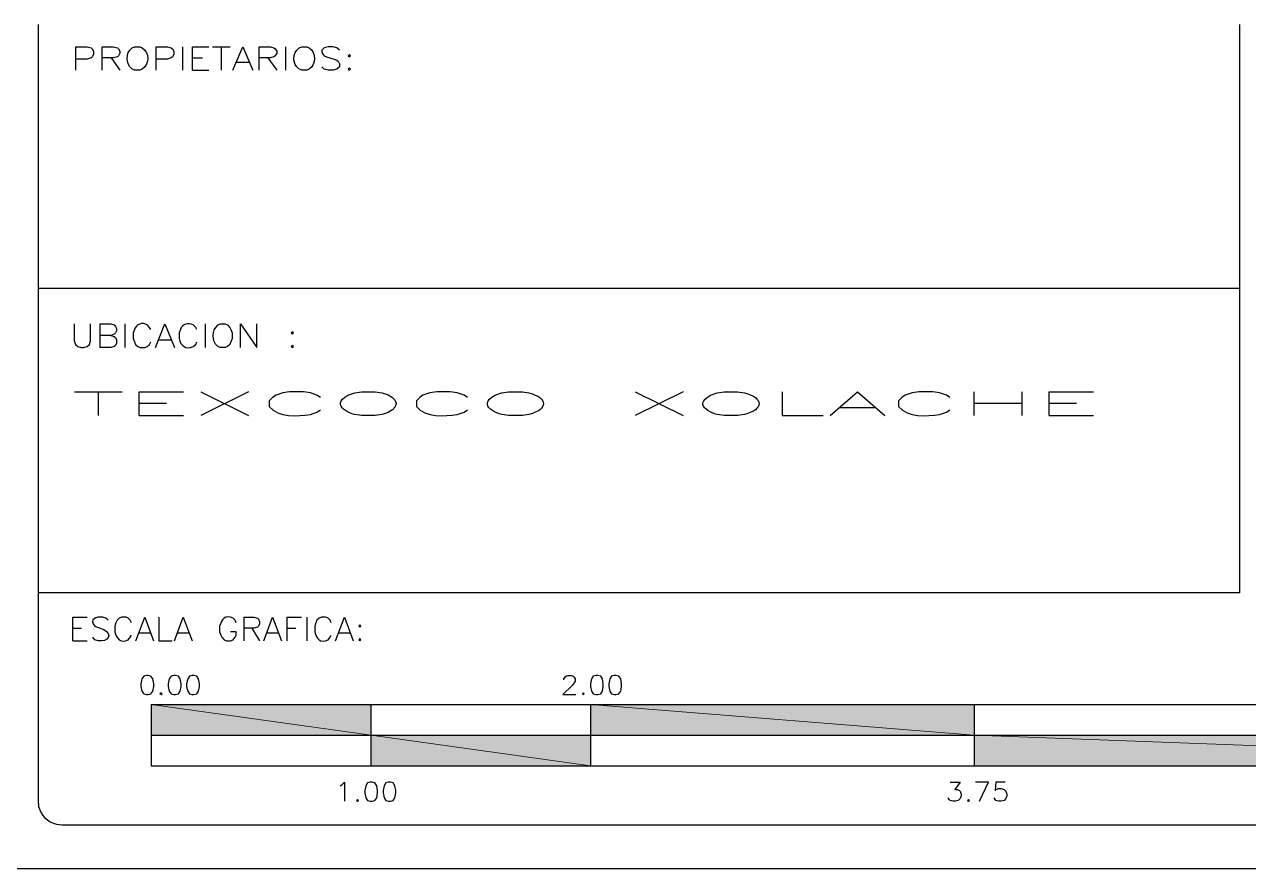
# Model space of a CAD drawing. Header units: inches. Extents: x 5 to 295, y 10 to 227.
# Drawn here: x 251.03 to 278.93, y 11.53 to 30.76 of the extents above; entities that cross this region are included whole.
import ezdxf

# ---------------------------------------------------------------- set-up
doc = ezdxf.new("R2010")
doc.units = ezdxf.units.IN
doc.header["$MEASUREMENT"] = 0
doc.layers.add('1- 1', color=1, linetype='Continuous')
doc.layers.add('1- 3', color=3, linetype='Continuous')

msp = doc.modelspace()

# ---------------------------------------------------------------- hatches: boundary and pattern name
at = {"layer": '1- 3'}
for points in [[(253.923, 15.265), (258.931, 14.57), (253.923, 14.57)], [(253.923, 15.265), (258.931, 15.265), (258.931, 14.57)], [(263.931, 15.265), (272.683, 14.57), (263.931, 14.57)], [(263.931, 15.265), (272.683, 15.265), (272.683, 14.57)], [(258.931, 14.57), (263.931, 13.867), (258.931, 13.867)], [(258.931, 14.57), (263.931, 14.57), (263.931, 13.867)], [(272.683, 14.57), (291.442, 13.867), (272.683, 13.867)], [(272.683, 14.57), (291.442, 14.57), (291.442, 13.867)]]:
    msp.add_hatch(color=256, dxfattribs=at).paths.add_polyline_path(points)

# ---------------------------------------------------------------- linework, layer by layer
at = {"layer": '1- 1', "lineweight": 25}
msp.add_lwpolyline([(4.72, 226.632), (4.72, 11.529), (294.863, 11.529), (294.863, 226.632), (4.72, 226.632)], dxfattribs=at)
at = {"layer": '1- 3', "lineweight": 25}
for points in [[(278.733, 17.809), (278.733, 30.763)], [(252.201, 29.72), (252.201, 30.257), (252.461, 30.257), (252.548, 30.234), (252.572, 30.21), (252.604, 30.155), (252.604, 30.076), (252.572, 30.028), (252.548, 30.005), (252.461, 29.973), (252.201, 29.973)], [(252.801, 29.72), (252.801, 30.257), (253.062, 30.257), (253.149, 30.234), (253.172, 30.21), (253.204, 30.155), (253.204, 30.107), (253.172, 30.052), (253.149, 30.028), (253.062, 30.005), (252.801, 30.005)], [(254.033, 29.72), (254.033, 30.257), (254.294, 30.257), (254.373, 30.234), (254.404, 30.21), (254.436, 30.155), (254.436, 30.076), (254.404, 30.028), (254.373, 30.005), (254.294, 29.973), (254.033, 29.973)], [(254.634, 30.257), (254.634, 29.72)], [(254.863, 29.72), (254.863, 30.257), (255.234, 30.257)], [(255.321, 30.257), (255.724, 30.257)], [(255.518, 30.257), (255.518, 29.72)], [(255.779, 29.72), (256.008, 30.257), (256.237, 29.72)], [(256.379, 29.72), (256.379, 30.257), (256.64, 30.257), (256.719, 30.234), (256.75, 30.21), (256.782, 30.155), (256.782, 30.107), (256.75, 30.052), (256.719, 30.028), (256.64, 30.005), (256.379, 30.005)], [(256.98, 30.257), (256.98, 29.72)], [(258.212, 30.178), (258.149, 30.234), (258.07, 30.257), (257.951, 30.257), (257.864, 30.234), (257.809, 30.178), (257.809, 30.131), (257.84, 30.076), (257.864, 30.052), (257.919, 30.028), (258.093, 29.973), (258.149, 29.949), (258.18, 29.926), (258.212, 29.87), (258.212, 29.799), (258.149, 29.744), (258.07, 29.72), (257.951, 29.72), (257.864, 29.744), (257.809, 29.799)], [(253.006, 30.005), (253.204, 29.72)], [(254.863, 30.005), (255.092, 30.005)], [(255.866, 29.902), (256.15, 29.902)], [(256.577, 30.005), (256.782, 29.72)], [(258.441, 30.076), (258.409, 30.052), (258.441, 30.028), (258.465, 30.052), (258.441, 30.076)], [(254.863, 29.72), (255.234, 29.72)], [(258.441, 29.768), (258.409, 29.744), (258.441, 29.72), (258.465, 29.744), (258.441, 29.768)], [(278.733, 24.744), (251.34, 24.744)], [(252.161, 23.938), (252.161, 23.551), (252.193, 23.472), (252.248, 23.425), (252.327, 23.401), (252.382, 23.401), (252.461, 23.425), (252.517, 23.472), (252.54, 23.551), (252.54, 23.938)], [(252.754, 23.401), (252.754, 23.938), (252.998, 23.938), (253.077, 23.915), (253.109, 23.883), (253.133, 23.836), (253.133, 23.78), (253.109, 23.733), (253.077, 23.709), (252.998, 23.678), (252.754, 23.678)], [(253.322, 23.938), (253.322, 23.401)], [(254.017, 23.401), (254.231, 23.938), (254.452, 23.401)], [(255.147, 23.938), (255.147, 23.401)], [(255.953, 23.401), (255.953, 23.938), (256.332, 23.401), (256.332, 23.938)], [(257.137, 23.757), (257.114, 23.733), (257.137, 23.709), (257.161, 23.733), (257.137, 23.757)], [(252.998, 23.678), (253.077, 23.654), (253.109, 23.63), (253.133, 23.575), (253.133, 23.504), (253.109, 23.449), (253.077, 23.425), (252.998, 23.401), (252.754, 23.401)], [(254.096, 23.575), (254.365, 23.575)], [(257.137, 23.449), (257.114, 23.425), (257.137, 23.401), (257.161, 23.425), (257.137, 23.449)], [(252.169, 22.39), (253.259, 22.39)], [(252.714, 22.39), (252.714, 21.853)], [(253.646, 21.853), (253.646, 22.39), (254.657, 22.39)], [(255.052, 22.39), (256.142, 21.853)], [(256.142, 22.39), (255.052, 21.853)], [(264.95, 22.39), (266.047, 21.853)], [(266.047, 22.39), (264.95, 21.853)], [(268.307, 22.39), (268.307, 21.853), (269.239, 21.853)], [(269.397, 21.853), (270.021, 22.39), (270.645, 21.853)], [(272.675, 22.39), (272.675, 21.853)], [(273.765, 22.39), (273.765, 21.853)], [(274.389, 21.853), (274.389, 22.39), (275.4, 22.39)], [(253.646, 22.137), (254.27, 22.137)], [(272.675, 22.137), (273.765, 22.137)], [(274.389, 22.137), (275.013, 22.137)], [(253.646, 21.853), (254.657, 21.853)], [(269.634, 22.035), (270.408, 22.035)], [(274.389, 21.853), (275.4, 21.853)], [(278.733, 17.809), (251.34, 17.809)], [(252.137, 16.719), (252.137, 17.256), (252.461, 17.256)], [(253.567, 16.719), (253.773, 17.256), (253.97, 16.719)], [(254.096, 17.256), (254.096, 16.719), (254.397, 16.719)], [(254.452, 16.719), (254.649, 17.256), (254.855, 16.719)], [(256.04, 16.719), (256.04, 17.256), (256.261, 17.256), (256.34, 17.232), (256.363, 17.208), (256.387, 17.153), (256.387, 17.106), (256.363, 17.05), (256.34, 17.027), (256.261, 17.003), (256.04, 17.003)], [(256.49, 16.719), (256.687, 17.256), (256.893, 16.719)], [(257.019, 16.719), (257.019, 17.256), (257.343, 17.256)], [(257.469, 17.256), (257.469, 16.719)], [(258.125, 16.719), (258.33, 17.256), (258.528, 16.719)], [(258.678, 17.082), (258.654, 17.05), (258.678, 17.027), (258.701, 17.05), (258.678, 17.082)], [(252.137, 17.003), (252.335, 17.003)], [(253.646, 16.9), (253.899, 16.9)], [(254.523, 16.9), (254.776, 16.9)], [(256.213, 17.003), (256.387, 16.719)], [(256.569, 16.9), (256.814, 16.9)], [(257.019, 17.003), (257.216, 17.003)], [(258.204, 16.9), (258.457, 16.9)], [(258.678, 16.774), (258.654, 16.742), (258.678, 16.719), (258.701, 16.742), (258.678, 16.774)], [(252.137, 16.719), (252.461, 16.719)], [(253.812, 15.929), (253.749, 15.913), (253.709, 15.85), (253.686, 15.739), (253.686, 15.676), (253.709, 15.573), (253.749, 15.51), (253.812, 15.494), (253.852, 15.494), (253.915, 15.51), (253.954, 15.573), (253.978, 15.676), (253.978, 15.739), (253.954, 15.85), (253.915, 15.913), (253.852, 15.929), (253.812, 15.929)], [(254.436, 15.929), (254.373, 15.913), (254.333, 15.85), (254.31, 15.739), (254.31, 15.676), (254.333, 15.573), (254.373, 15.51), (254.436, 15.494), (254.476, 15.494), (254.539, 15.51), (254.578, 15.573), (254.602, 15.676), (254.602, 15.739), (254.578, 15.85), (254.539, 15.913), (254.476, 15.929), (254.436, 15.929)], [(254.855, 15.929), (254.792, 15.913), (254.752, 15.85), (254.728, 15.739), (254.728, 15.676), (254.752, 15.573), (254.792, 15.51), (254.855, 15.494), (254.894, 15.494), (254.957, 15.51), (254.997, 15.573), (255.021, 15.676), (255.021, 15.739), (254.997, 15.85), (254.957, 15.913), (254.894, 15.929), (254.855, 15.929)], [(263.33, 15.826), (263.33, 15.85), (263.354, 15.889), (263.37, 15.913), (263.417, 15.929), (263.496, 15.929), (263.536, 15.913), (263.559, 15.889), (263.583, 15.85), (263.583, 15.802), (263.559, 15.763), (263.52, 15.7), (263.307, 15.494), (263.599, 15.494)], [(264.057, 15.929), (263.994, 15.913), (263.954, 15.85), (263.938, 15.739), (263.938, 15.676), (263.954, 15.573), (263.994, 15.51), (264.057, 15.494), (264.104, 15.494), (264.168, 15.51), (264.207, 15.573), (264.223, 15.676), (264.223, 15.739), (264.207, 15.85), (264.168, 15.913), (264.104, 15.929), (264.057, 15.929)], [(264.476, 15.929), (264.412, 15.913), (264.373, 15.85), (264.349, 15.739), (264.349, 15.676), (264.373, 15.573), (264.412, 15.51), (264.476, 15.494), (264.515, 15.494), (264.578, 15.51), (264.626, 15.573), (264.641, 15.676), (264.641, 15.739), (264.626, 15.85), (264.578, 15.913), (264.515, 15.929), (264.476, 15.929)], [(254.144, 15.534), (254.12, 15.51), (254.144, 15.494), (254.168, 15.51), (254.144, 15.534)], [(263.765, 15.534), (263.749, 15.51), (263.765, 15.494), (263.788, 15.51), (263.765, 15.534)], [(253.923, 15.265), (291.442, 15.265)], [(253.923, 15.265), (253.923, 13.867)], [(258.931, 13.867), (258.931, 15.265)], [(263.931, 15.265), (263.931, 13.867)], [(272.683, 15.265), (272.683, 13.867)], [(253.923, 14.57), (291.442, 14.57)], [(253.923, 13.867), (291.442, 13.867)], [(258.228, 13.417), (258.267, 13.433), (258.33, 13.496), (258.33, 13.062)], [(258.915, 13.496), (258.852, 13.48), (258.812, 13.417), (258.788, 13.306), (258.788, 13.251), (258.812, 13.141), (258.852, 13.077), (258.915, 13.062), (258.954, 13.062), (259.017, 13.077), (259.065, 13.141), (259.081, 13.251), (259.081, 13.306), (259.065, 13.417), (259.017, 13.48), (258.954, 13.496), (258.915, 13.496)], [(259.333, 13.496), (259.27, 13.48), (259.231, 13.417), (259.207, 13.306), (259.207, 13.251), (259.231, 13.141), (259.27, 13.077), (259.333, 13.062), (259.373, 13.062), (259.436, 13.077), (259.476, 13.141), (259.499, 13.251), (259.499, 13.306), (259.476, 13.417), (259.436, 13.48), (259.373, 13.496), (259.333, 13.496)], [(272.13, 13.496), (272.359, 13.496), (272.24, 13.33), (272.303, 13.33), (272.343, 13.306), (272.359, 13.291), (272.382, 13.227), (272.382, 13.188), (272.359, 13.125), (272.319, 13.077), (272.256, 13.062), (272.193, 13.062), (272.13, 13.077), (272.114, 13.101), (272.09, 13.141)], [(272.801, 13.062), (273.006, 13.496), (272.714, 13.496)], [(273.386, 13.496), (273.172, 13.496), (273.156, 13.306), (273.172, 13.33), (273.235, 13.354), (273.299, 13.354), (273.362, 13.33), (273.401, 13.291), (273.425, 13.227), (273.425, 13.188), (273.401, 13.125), (273.362, 13.077), (273.299, 13.062), (273.235, 13.062), (273.172, 13.077), (273.156, 13.101), (273.133, 13.141)], [(258.622, 13.101), (258.599, 13.077), (258.622, 13.062), (258.646, 13.077), (258.622, 13.101)], [(272.548, 13.101), (272.532, 13.077), (272.548, 13.062), (272.572, 13.077), (272.548, 13.101)]]:
    msp.add_lwpolyline(points, dxfattribs=at)
at = {"layer": '1- 3', "lineweight": 0}
for points in [[(253.923, 15.265), (258.931, 14.57), (253.923, 14.57)], [(253.923, 15.265), (258.931, 15.265), (258.931, 14.57)], [(263.931, 15.265), (272.683, 14.57), (263.931, 14.57)], [(263.931, 15.265), (272.683, 15.265), (272.683, 14.57)], [(258.931, 14.57), (263.931, 13.867), (258.931, 13.867)], [(258.931, 14.57), (263.931, 14.57), (263.931, 13.867)], [(272.683, 14.57), (291.442, 13.867), (272.683, 13.867)], [(272.683, 14.57), (291.442, 14.57), (291.442, 13.867)]]:
    msp.add_lwpolyline(points, dxfattribs=at)
at = {"layer": '1- 3', "lineweight": 25}
for points, knots in [([(251.34, 30.763), (251.34, 30.763), (251.34, 13.069), (251.34, 13.069), (251.34, 13.069), (251.355, 12.943), (251.355, 12.943), (251.408, 12.736), (251.551, 12.593), (251.758, 12.54), (251.758, 12.54), (251.885, 12.524), (251.885, 12.524), (251.885, 12.524), (293.322, 12.524), (293.322, 12.524), (293.578, 12.529), (293.791, 12.692), (293.852, 12.943), (293.852, 12.943), (293.867, 13.069), (293.867, 13.069), (293.867, 13.069), (293.867, 30.763), (293.867, 30.763)], [0, 0, 0, 0, 1, 1, 1, 2, 2, 2, 3, 3, 3, 4, 4, 4, 5, 5, 5, 6, 6, 6, 7, 7, 7, 8, 8, 8, 8]), ([(253.543, 30.257), (253.543, 30.257), (253.488, 30.234), (253.488, 30.234), (253.488, 30.234), (253.433, 30.178), (253.433, 30.178), (253.323, 30.044), (253.361, 29.774), (253.543, 29.72), (253.543, 29.72), (253.662, 29.72), (253.662, 29.72), (253.662, 29.72), (253.717, 29.744), (253.717, 29.744), (253.885, 29.884), (253.885, 30.094), (253.717, 30.234), (253.717, 30.234), (253.662, 30.257), (253.662, 30.257), (253.662, 30.257), (253.543, 30.257), (253.543, 30.257)], [0, 0, 0, 0, 1, 1, 1, 2, 2, 2, 3, 3, 3, 4, 4, 4, 5, 5, 5, 6, 6, 6, 7, 7, 7, 8, 8, 8, 8]), ([(257.351, 30.257), (257.351, 30.257), (257.295, 30.234), (257.295, 30.234), (257.295, 30.234), (257.24, 30.178), (257.24, 30.178), (257.113, 30.039), (257.17, 29.78), (257.351, 29.72), (257.351, 29.72), (257.469, 29.72), (257.469, 29.72), (257.469, 29.72), (257.525, 29.744), (257.525, 29.744), (257.681, 29.855), (257.681, 30.122), (257.525, 30.234), (257.525, 30.234), (257.469, 30.257), (257.469, 30.257), (257.469, 30.257), (257.351, 30.257), (257.351, 30.257)], [0, 0, 0, 0, 1, 1, 1, 2, 2, 2, 3, 3, 3, 4, 4, 4, 5, 5, 5, 6, 6, 6, 7, 7, 7, 8, 8, 8, 8]), ([(253.915, 23.812), (253.915, 23.812), (253.883, 23.859), (253.883, 23.859), (253.883, 23.859), (253.828, 23.915), (253.828, 23.915), (253.726, 23.986), (253.574, 23.932), (253.536, 23.812), (253.536, 23.812), (253.512, 23.733), (253.512, 23.733), (253.512, 23.733), (253.512, 23.607), (253.512, 23.607), (253.512, 23.607), (253.536, 23.528), (253.536, 23.528), (253.536, 23.528), (253.559, 23.472), (253.559, 23.472), (253.559, 23.472), (253.615, 23.425), (253.615, 23.425), (253.615, 23.425), (253.67, 23.401), (253.67, 23.401), (253.67, 23.401), (253.78, 23.401), (253.78, 23.401), (253.78, 23.401), (253.828, 23.425), (253.828, 23.425), (253.828, 23.425), (253.883, 23.472), (253.883, 23.472), (253.883, 23.472), (253.915, 23.528), (253.915, 23.528)], [0, 0, 0, 0, 1, 1, 1, 2, 2, 2, 3, 3, 3, 4, 4, 4, 5, 5, 5, 6, 6, 6, 7, 7, 7, 8, 8, 8, 9, 9, 9, 10, 10, 10, 11, 11, 11, 12, 12, 12, 13, 13, 13, 13]), ([(254.957, 23.812), (254.957, 23.812), (254.934, 23.859), (254.934, 23.859), (254.934, 23.859), (254.878, 23.915), (254.878, 23.915), (254.768, 23.981), (254.629, 23.936), (254.586, 23.812), (254.586, 23.812), (254.555, 23.733), (254.555, 23.733), (254.555, 23.733), (254.555, 23.607), (254.555, 23.607), (254.595, 23.44), (254.711, 23.341), (254.878, 23.425), (254.878, 23.425), (254.934, 23.472), (254.934, 23.472), (254.934, 23.472), (254.957, 23.528), (254.957, 23.528)], [0, 0, 0, 0, 1, 1, 1, 2, 2, 2, 3, 3, 3, 4, 4, 4, 5, 5, 5, 6, 6, 6, 7, 7, 7, 8, 8, 8, 8]), ([(255.495, 23.938), (255.495, 23.938), (255.447, 23.915), (255.447, 23.915), (255.447, 23.915), (255.392, 23.859), (255.392, 23.859), (255.285, 23.731), (255.318, 23.457), (255.495, 23.401), (255.495, 23.401), (255.605, 23.401), (255.605, 23.401), (255.605, 23.401), (255.66, 23.425), (255.66, 23.425), (255.66, 23.425), (255.716, 23.472), (255.716, 23.472), (255.716, 23.472), (255.739, 23.528), (255.739, 23.528), (255.739, 23.528), (255.763, 23.607), (255.763, 23.607), (255.763, 23.607), (255.763, 23.733), (255.763, 23.733), (255.763, 23.733), (255.739, 23.812), (255.739, 23.812), (255.739, 23.812), (255.716, 23.859), (255.716, 23.859), (255.716, 23.859), (255.66, 23.915), (255.66, 23.915), (255.66, 23.915), (255.605, 23.938), (255.605, 23.938), (255.605, 23.938), (255.495, 23.938), (255.495, 23.938)], [0, 0, 0, 0, 1, 1, 1, 2, 2, 2, 3, 3, 3, 4, 4, 4, 5, 5, 5, 6, 6, 6, 7, 7, 7, 8, 8, 8, 9, 9, 9, 10, 10, 10, 11, 11, 11, 12, 12, 12, 13, 13, 13, 14, 14, 14, 14]), ([(257.777, 22.264), (257.777, 22.264), (257.698, 22.319), (257.698, 22.319), (257.698, 22.319), (257.548, 22.366), (257.548, 22.366), (257.548, 22.366), (257.39, 22.39), (257.39, 22.39), (257.39, 22.39), (257.074, 22.39), (257.074, 22.39), (257.074, 22.39), (256.924, 22.366), (256.924, 22.366), (256.924, 22.366), (256.766, 22.319), (256.766, 22.319), (256.766, 22.319), (256.687, 22.264), (256.687, 22.264), (256.687, 22.264), (256.608, 22.185), (256.608, 22.185), (256.608, 22.185), (256.608, 22.058), (256.608, 22.058), (256.831, 21.799), (257.246, 21.831), (257.548, 21.877), (257.548, 21.877), (257.698, 21.932), (257.698, 21.932), (257.698, 21.932), (257.777, 21.979), (257.777, 21.979)], [0, 0, 0, 0, 1, 1, 1, 2, 2, 2, 3, 3, 3, 4, 4, 4, 5, 5, 5, 6, 6, 6, 7, 7, 7, 8, 8, 8, 9, 9, 9, 10, 10, 10, 11, 11, 11, 12, 12, 12, 12]), ([(258.717, 22.39), (258.717, 22.39), (258.559, 22.366), (258.559, 22.366), (258.559, 22.366), (258.401, 22.319), (258.401, 22.319), (257.977, 22.068), (258.463, 21.858), (258.717, 21.853), (258.717, 21.853), (259.025, 21.853), (259.025, 21.853), (259.025, 21.853), (259.183, 21.877), (259.183, 21.877), (259.612, 21.975), (259.611, 22.275), (259.183, 22.366), (259.183, 22.366), (259.025, 22.39), (259.025, 22.39), (259.025, 22.39), (258.717, 22.39), (258.717, 22.39)], [0, 0, 0, 0, 1, 1, 1, 2, 2, 2, 3, 3, 3, 4, 4, 4, 5, 5, 5, 6, 6, 6, 7, 7, 7, 8, 8, 8, 8]), ([(261.134, 22.264), (261.134, 22.264), (261.055, 22.319), (261.055, 22.319), (261.055, 22.319), (260.897, 22.366), (260.897, 22.366), (260.897, 22.366), (260.739, 22.39), (260.739, 22.39), (260.739, 22.39), (260.431, 22.39), (260.431, 22.39), (260.431, 22.39), (260.273, 22.366), (260.273, 22.366), (260.273, 22.366), (260.115, 22.319), (260.115, 22.319), (260.115, 22.319), (260.044, 22.264), (260.044, 22.264), (260.044, 22.264), (259.965, 22.185), (259.965, 22.185), (259.965, 22.185), (259.965, 22.058), (259.965, 22.058), (260.183, 21.795), (260.598, 21.834), (260.897, 21.877), (260.897, 21.877), (261.055, 21.932), (261.055, 21.932), (261.055, 21.932), (261.134, 21.979), (261.134, 21.979)], [0, 0, 0, 0, 1, 1, 1, 2, 2, 2, 3, 3, 3, 4, 4, 4, 5, 5, 5, 6, 6, 6, 7, 7, 7, 8, 8, 8, 9, 9, 9, 10, 10, 10, 11, 11, 11, 12, 12, 12, 12]), ([(262.066, 22.39), (262.066, 22.39), (261.908, 22.366), (261.908, 22.366), (261.908, 22.366), (261.758, 22.319), (261.758, 22.319), (261.316, 22.071), (261.824, 21.86), (262.066, 21.853), (262.066, 21.853), (262.382, 21.853), (262.382, 21.853), (262.382, 21.853), (262.532, 21.877), (262.532, 21.877), (262.973, 21.986), (262.972, 22.262), (262.532, 22.366), (262.532, 22.366), (262.382, 22.39), (262.382, 22.39), (262.382, 22.39), (262.066, 22.39), (262.066, 22.39)], [0, 0, 0, 0, 1, 1, 1, 2, 2, 2, 3, 3, 3, 4, 4, 4, 5, 5, 5, 6, 6, 6, 7, 7, 7, 8, 8, 8, 8]), ([(266.98, 22.39), (266.98, 22.39), (266.822, 22.366), (266.822, 22.366), (266.822, 22.366), (266.671, 22.319), (266.671, 22.319), (266.229, 22.071), (266.737, 21.86), (266.98, 21.853), (266.98, 21.853), (267.288, 21.853), (267.288, 21.853), (267.288, 21.853), (267.446, 21.877), (267.446, 21.877), (267.886, 21.986), (267.885, 22.262), (267.446, 22.366), (267.446, 22.366), (267.288, 22.39), (267.288, 22.39), (267.288, 22.39), (266.98, 22.39), (266.98, 22.39)], [0, 0, 0, 0, 1, 1, 1, 2, 2, 2, 3, 3, 3, 4, 4, 4, 5, 5, 5, 6, 6, 6, 7, 7, 7, 8, 8, 8, 8]), ([(272.122, 22.264), (272.122, 22.264), (272.051, 22.319), (272.051, 22.319), (272.051, 22.319), (271.893, 22.366), (271.893, 22.366), (271.893, 22.366), (271.735, 22.39), (271.735, 22.39), (271.735, 22.39), (271.427, 22.39), (271.427, 22.39), (271.427, 22.39), (271.269, 22.366), (271.269, 22.366), (271.269, 22.366), (271.111, 22.319), (271.111, 22.319), (271.111, 22.319), (271.032, 22.264), (271.032, 22.264), (271.032, 22.264), (270.953, 22.185), (270.953, 22.185), (270.953, 22.185), (270.953, 22.058), (270.953, 22.058), (271.175, 21.799), (271.591, 21.832), (271.893, 21.877), (271.893, 21.877), (272.051, 21.932), (272.051, 21.932), (272.051, 21.932), (272.122, 21.979), (272.122, 21.979)], [0, 0, 0, 0, 1, 1, 1, 2, 2, 2, 3, 3, 3, 4, 4, 4, 5, 5, 5, 6, 6, 6, 7, 7, 7, 8, 8, 8, 9, 9, 9, 10, 10, 10, 11, 11, 11, 12, 12, 12, 12]), ([(255.858, 17.129), (255.858, 17.129), (255.834, 17.185), (255.834, 17.185), (255.834, 17.185), (255.787, 17.232), (255.787, 17.232), (255.609, 17.318), (255.523, 17.208), (255.479, 17.05), (255.479, 17.05), (255.479, 16.924), (255.479, 16.924), (255.479, 16.924), (255.51, 16.845), (255.51, 16.845), (255.51, 16.845), (255.534, 16.798), (255.534, 16.798), (255.534, 16.798), (255.581, 16.742), (255.581, 16.742), (255.581, 16.742), (255.637, 16.719), (255.637, 16.719), (255.637, 16.719), (255.731, 16.719), (255.731, 16.719), (255.731, 16.719), (255.787, 16.742), (255.787, 16.742), (255.787, 16.742), (255.834, 16.798), (255.834, 16.798), (255.834, 16.798), (255.858, 16.845), (255.858, 16.845), (255.858, 16.845), (255.858, 16.924), (255.858, 16.924), (255.858, 16.924), (255.731, 16.924), (255.731, 16.924)], [0, 0, 0, 0, 1, 1, 1, 2, 2, 2, 3, 3, 3, 4, 4, 4, 5, 5, 5, 6, 6, 6, 7, 7, 7, 8, 8, 8, 9, 9, 9, 10, 10, 10, 11, 11, 11, 12, 12, 12, 13, 13, 13, 14, 14, 14, 14]), ([(252.943, 17.185), (252.943, 17.185), (252.888, 17.232), (252.888, 17.232), (252.888, 17.232), (252.817, 17.256), (252.817, 17.256), (252.669, 17.274), (252.494, 17.215), (252.635, 17.05), (252.635, 17.05), (252.69, 17.027), (252.69, 17.027), (252.69, 17.027), (252.84, 16.979), (252.84, 16.979), (253.054, 16.855), (252.93, 16.686), (252.714, 16.719), (252.714, 16.719), (252.635, 16.742), (252.635, 16.742), (252.635, 16.742), (252.588, 16.798), (252.588, 16.798)], [0, 0, 0, 0, 1, 1, 1, 2, 2, 2, 3, 3, 3, 4, 4, 4, 5, 5, 5, 6, 6, 6, 7, 7, 7, 8, 8, 8, 8]), ([(253.472, 17.129), (253.472, 17.129), (253.441, 17.185), (253.441, 17.185), (253.441, 17.185), (253.393, 17.232), (253.393, 17.232), (253.393, 17.232), (253.346, 17.256), (253.346, 17.256), (253.346, 17.256), (253.243, 17.256), (253.243, 17.256), (253.243, 17.256), (253.188, 17.232), (253.188, 17.232), (253.188, 17.232), (253.141, 17.185), (253.141, 17.185), (253.141, 17.185), (253.117, 17.129), (253.117, 17.129), (253.117, 17.129), (253.093, 17.05), (253.093, 17.05), (253.093, 17.05), (253.093, 16.924), (253.093, 16.924), (253.118, 16.773), (253.235, 16.649), (253.393, 16.742), (253.393, 16.742), (253.441, 16.798), (253.441, 16.798), (253.441, 16.798), (253.472, 16.845), (253.472, 16.845)], [0, 0, 0, 0, 1, 1, 1, 2, 2, 2, 3, 3, 3, 4, 4, 4, 5, 5, 5, 6, 6, 6, 7, 7, 7, 8, 8, 8, 9, 9, 9, 10, 10, 10, 11, 11, 11, 12, 12, 12, 12]), ([(258.022, 17.129), (258.022, 17.129), (257.998, 17.185), (257.998, 17.185), (257.998, 17.185), (257.951, 17.232), (257.951, 17.232), (257.951, 17.232), (257.896, 17.256), (257.896, 17.256), (257.896, 17.256), (257.801, 17.256), (257.801, 17.256), (257.801, 17.256), (257.746, 17.232), (257.746, 17.232), (257.746, 17.232), (257.698, 17.185), (257.698, 17.185), (257.698, 17.185), (257.675, 17.129), (257.675, 17.129), (257.675, 17.129), (257.651, 17.05), (257.651, 17.05), (257.651, 17.05), (257.651, 16.924), (257.651, 16.924), (257.68, 16.768), (257.784, 16.655), (257.951, 16.742), (257.951, 16.742), (257.998, 16.798), (257.998, 16.798), (257.998, 16.798), (258.022, 16.845), (258.022, 16.845)], [0, 0, 0, 0, 1, 1, 1, 2, 2, 2, 3, 3, 3, 4, 4, 4, 5, 5, 5, 6, 6, 6, 7, 7, 7, 8, 8, 8, 9, 9, 9, 10, 10, 10, 11, 11, 11, 12, 12, 12, 12])]:
    msp.add_open_spline(points, degree=3, knots=knots, dxfattribs=at)

doc.saveas('drawing.dxf')
